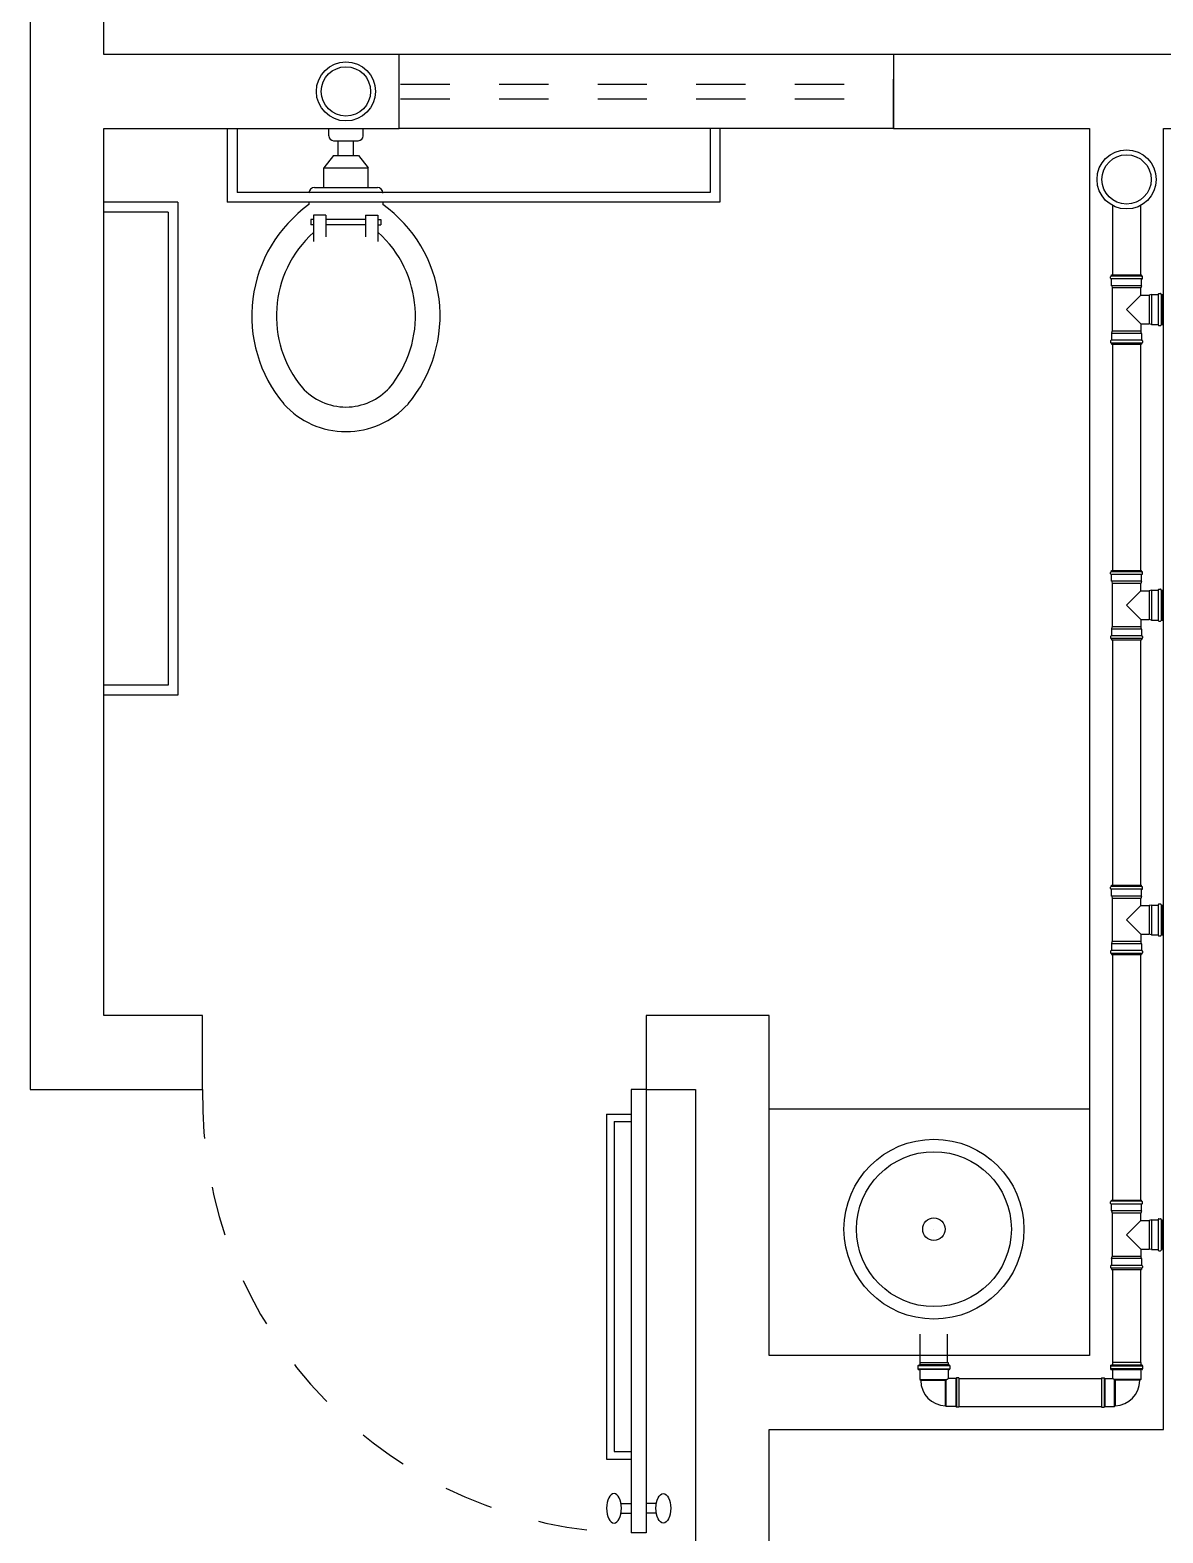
# Model space of a CAD drawing. Header units: millimetres. Extents: x 776 to 1595, y 411 to 1258.
# Drawn here: x 882.782 to 885.081, y 459.836 to 462.886 of the extents above; entities that cross this region are included whole.
import ezdxf

# ---------------------------------------------------------------- set-up
doc = ezdxf.new("R2010")
doc.units = ezdxf.units.MM
doc.linetypes.add('ACAD_ISO03W100', pattern=[30, 12, -18])
for name, color, linetype in [('can02', 2, 'Continuous'), ('Fios', 10, 'Continuous'), ('Janela', 2, 'Continuous'), ('pena 01', 1, 'Continuous'), ('pena02', 2, 'Continuous'), ('TIGRECAD', 1, 'Continuous')]:
    doc.layers.add(name, color=color, linetype=linetype)

msp = doc.modelspace()

# ---------------------------------------------------------------- linework, layer by layer
at = {"layer": 'can02', "color": 0}
msp.add_line((884.5336, 462.8364), (883.5208, 462.8364), dxfattribs=at)
for points in [[(883.1318, 460.7364), (883.1318, 460.8864), (882.9318, 460.8864), (882.9318, 462.6864), (883.5306, 462.6864), (883.5306, 462.8364), (882.9318, 462.8364), (882.9318, 464.7864), (882.7818, 464.7864), (882.7818, 460.7364)], [(885.0818, 460.0464), (885.0818, 462.6864), (885.4868, 462.6864), (885.4868, 462.8364), (884.5336, 462.8364), (884.5336, 462.6864), (884.9318, 462.6864), (884.9318, 460.1964), (884.2818, 460.1964), (884.2818, 460.2364), (884.2818, 460.8864), (884.0318, 460.8864), (884.0318, 460.7364), (884.1318, 460.7364), (884.1318, 459.7064), (884.2818, 459.7064), (884.2818, 460.0464)]]:
    msp.add_lwpolyline(points, close=True, dxfattribs=at)
at = {"layer": 'Fios', "color": 0}
for p, q in [((883.3878, 462.6864), (883.4578, 462.6864)), ((883.3878, 462.6714), (883.3878, 462.6864)), ((883.3878, 462.6864), (883.4578, 462.6864)), ((883.4578, 462.6714), (883.4578, 462.6864)), ((883.3978, 462.6614), (883.4478, 462.6614)), ((883.4073, 462.6314), (883.4073, 462.6614)), ((883.4383, 462.6314), (883.4383, 462.6614)), ((883.3973, 462.6314), (883.3778, 462.6064)), ((883.3973, 462.6314), (883.4483, 462.6314)), ((883.4483, 462.6314), (883.4678, 462.6064)), ((883.3778, 462.5664), (883.3778, 462.6064)), ((883.3778, 462.6064), (883.4678, 462.6064)), ((883.4678, 462.5664), (883.4678, 462.6064)), ((883.359, 462.5664), (883.4865, 462.5664)), ((883.3478, 462.5364), (883.3478, 462.5316)), ((883.4978, 462.5364), (883.4978, 462.5316)), ((883.3572, 462.5012), (883.3514, 462.5012)), ((883.3514, 462.5012), (883.3514, 462.4905)), ((883.3572, 462.4905), (883.3514, 462.4905)), ((883.3572, 462.5101), (883.3572, 462.457)), ((883.3823, 462.5101), (883.3572, 462.5101)), ((883.3823, 462.5101), (883.3823, 462.4661)), ((883.4626, 462.5012), (883.3823, 462.5012)), ((883.4626, 462.4905), (883.3823, 462.4905)), ((883.4626, 462.5101), (883.4626, 462.4661)), ((883.4626, 462.5101), (883.4876, 462.5101)), ((883.4876, 462.5101), (883.4876, 462.457)), ((883.4876, 462.5012), (883.4935, 462.5012)), ((883.4876, 462.4905), (883.4935, 462.4905)), ((883.4935, 462.5012), (883.4935, 462.4905)), ((884.9318, 460.6964), (884.2818, 460.6964)), ((884.6159, 460.4528), (884.6159, 460.4528))]:
    msp.add_line(p, q, dxfattribs=at)
for radius in [0.1825, 0.1571, 0.0228]:
    msp.add_circle((884.6159, 460.4528), radius, dxfattribs=at)
for centre, radius, start, end in [((883.3978, 462.6714), 0.01, 180, 270), ((883.4478, 462.6714), 0.01, 270, 0), ((883.359, 462.5551), 0.0113, 90, 180), ((883.4865, 462.5551), 0.0113, 0, 90), ((883.5095, 462.3058), 0.2778, 125.617, 220.0252), ((883.336, 462.3058), 0.2778, 319.9748, 54.383), ((883.5095, 462.3058), 0.2278, 131.96, 220.0252), ((883.336, 462.3058), 0.2278, 319.9748, 48.2569), ((883.4228, 462.2405), 0.1195, 221.9961, 318.0039), ((883.4228, 462.2405), 0.1695, 221.9961, 318.0039)]:
    msp.add_arc(centre, radius, start, end, dxfattribs=at)
at = {"layer": 'Janela', "color": 0}
for p, q in [((883.1818, 462.6864), (883.1818, 462.5364)), ((883.2018, 462.6864), (883.2018, 462.5564)), ((884.5336, 462.6864), (883.5306, 462.6864)), ((884.1618, 462.6864), (884.1618, 462.5564)), ((884.1818, 462.6864), (884.1818, 462.5364)), ((884.1618, 462.5564), (883.2018, 462.5564)), ((883.0818, 462.5364), (882.9318, 462.5364)), ((883.0818, 462.5364), (883.0818, 461.5364)), ((884.1818, 462.5364), (883.1818, 462.5364)), ((883.0618, 462.5164), (882.9318, 462.5164)), ((883.0618, 462.5164), (883.0618, 461.5564)), ((883.0618, 461.5564), (882.9318, 461.5564)), ((883.0818, 461.5364), (882.9318, 461.5364)), ((884.0018, 460.7364), (884.0018, 459.8364)), ((884.0318, 460.7364), (884.0018, 460.7364)), ((884.0318, 460.7364), (884.0318, 459.8364)), ((883.9518, 460.6864), (883.9518, 459.9864)), ((883.9518, 460.6864), (884.0018, 460.6864)), ((883.9668, 460.6714), (883.9668, 460.0014)), ((883.9668, 460.6714), (884.0018, 460.6714)), ((883.9668, 460.0014), (884.0018, 460.0014)), ((883.9518, 459.9864), (884.0018, 459.9864)), ((884.0318, 459.8364), (884.0018, 459.8364))]:
    msp.add_line(p, q, dxfattribs=at)
at = {"layer": 'pena 01', "color": 0, "linetype": 'ACAD_ISO03W100', "ltscale": 0.005}
for p, q in [((883.5306, 462.6864), (883.5306, 462.8364)), ((884.5336, 462.6864), (884.5336, 462.8364)), ((883.5336, 462.7764), (884.5336, 462.7764)), ((883.5336, 462.7464), (884.5336, 462.7464))]:
    msp.add_line(p, q, dxfattribs=at)
msp.add_arc((884.0168, 460.7214), 0.8851, 179.029, 269.029, dxfattribs=at)
at = {"layer": 'pena02', "color": 0}
for p, q in [((883.9809, 459.8964), (884.0018, 459.8964)), ((884.0527, 459.8964), (884.0318, 459.8964)), ((883.9809, 459.8764), (884.0018, 459.8764)), ((884.0527, 459.8764), (884.0318, 459.8764))]:
    msp.add_line(p, q, dxfattribs=at)
at = {"layer": 'pena02', "color": 0, "extrusion": (0, 0, -1)}
msp.add_ellipse((883.9668, 459.8864), major_axis=(0, -0.03), ratio=0.5, dxfattribs=at)
at = {"layer": 'pena02', "color": 0}
msp.add_ellipse((884.0668, 459.8864), major_axis=(0, -0.03), ratio=0.5, dxfattribs=at)
at = {"layer": 'TIGRECAD'}
for p, q in [((884.9785, 462.5299), (884.9785, 462.3892)), ((885.0351, 462.5299), (885.0351, 462.3892)), ((884.9744, 462.3823), (884.9744, 462.3852)), ((884.9761, 462.3867), (884.9758, 462.3867)), ((885.0378, 462.3867), (884.9758, 462.3867)), ((884.9761, 462.3809), (884.9758, 462.3809)), ((885.0378, 462.3809), (884.9758, 462.3809)), ((884.9765, 462.3892), (885.0371, 462.3892)), ((884.9765, 462.3871), (884.9765, 462.3892)), ((884.9765, 462.3672), (884.9765, 462.3805)), ((885.0371, 462.3672), (884.9765, 462.3672)), ((884.9766, 462.3671), (884.9778, 462.3626)), ((885.0371, 462.3671), (885.0358, 462.3626)), ((885.0371, 462.3871), (885.0371, 462.3892)), ((885.0371, 462.3672), (885.0371, 462.3805)), ((885.0392, 462.3823), (885.0392, 462.3852)), ((885.0358, 462.3626), (884.9778, 462.3626)), ((884.9778, 462.3626), (884.9778, 462.2749)), ((885.0358, 462.3478), (885.0068, 462.3187)), ((885.0358, 462.3478), (885.0358, 462.3626)), ((885.0358, 462.3478), (885.0528, 462.3478)), ((885.0573, 462.349), (885.0528, 462.3478)), ((885.0528, 462.3478), (885.0528, 462.2897)), ((885.0575, 462.349), (885.0707, 462.349)), ((885.0575, 462.349), (885.0575, 462.2885)), ((885.0712, 462.3495), (885.0712, 462.3498)), ((885.0712, 462.3498), (885.0712, 462.2877)), ((885.0726, 462.3512), (885.0755, 462.3512)), ((885.0769, 462.3495), (885.0769, 462.3498)), ((885.0769, 462.3498), (885.0769, 462.2877)), ((885.0773, 462.349), (885.0794, 462.349)), ((885.0794, 462.2885), (885.0794, 462.349)), ((885.0358, 462.2897), (885.0068, 462.3187)), ((884.9766, 462.2704), (884.9778, 462.2749)), ((885.0358, 462.2749), (884.9778, 462.2749)), ((885.0358, 462.2897), (885.0358, 462.2749)), ((885.0358, 462.2897), (885.0528, 462.2897)), ((885.0371, 462.2704), (885.0358, 462.2749)), ((885.0573, 462.2885), (885.0528, 462.2897)), ((885.0575, 462.2885), (885.0707, 462.2885)), ((885.0712, 462.288), (885.0712, 462.2877)), ((885.0726, 462.2863), (885.0755, 462.2863)), ((885.0769, 462.288), (885.0769, 462.2877)), ((885.0773, 462.2885), (885.0794, 462.2885)), ((884.9744, 462.2551), (884.9744, 462.2522)), ((884.9761, 462.2566), (884.9758, 462.2566)), ((885.0378, 462.2566), (884.9758, 462.2566)), ((884.9761, 462.2508), (884.9758, 462.2508)), ((885.0378, 462.2508), (884.9758, 462.2508)), ((884.9765, 462.2702), (884.9765, 462.257)), ((885.0371, 462.2702), (884.9765, 462.2702)), ((884.9765, 462.2504), (884.9765, 462.2483)), ((884.9765, 462.2483), (885.0371, 462.2483)), ((884.9785, 462.2483), (884.9785, 461.7893)), ((885.0351, 462.2483), (885.0351, 461.7893)), ((885.0371, 462.2702), (885.0371, 462.257)), ((885.0371, 462.2504), (885.0371, 462.2483)), ((885.0392, 462.2551), (885.0392, 462.2522)), ((885.0378, 461.7868), (884.9758, 461.7868)), ((884.9761, 461.7868), (884.9758, 461.7868)), ((884.9765, 461.7872), (884.9765, 461.7893)), ((884.9765, 461.7893), (885.0371, 461.7893)), ((885.0371, 461.7872), (885.0371, 461.7893)), ((884.9744, 461.7825), (884.9744, 461.7854)), ((885.0378, 461.7811), (884.9758, 461.7811)), ((884.9761, 461.7811), (884.9758, 461.7811)), ((884.9765, 461.7674), (884.9765, 461.7806)), ((885.0371, 461.7674), (884.9765, 461.7674)), ((884.9766, 461.7672), (884.9778, 461.7627)), ((884.9778, 461.7627), (884.9778, 461.6751)), ((885.0358, 461.7627), (884.9778, 461.7627)), ((885.0371, 461.7672), (885.0358, 461.7627)), ((885.0358, 461.7479), (885.0358, 461.7627)), ((885.0371, 461.7674), (885.0371, 461.7806)), ((885.0392, 461.7825), (885.0392, 461.7854)), ((885.0358, 461.7479), (885.0068, 461.7189)), ((885.0358, 461.7479), (885.0528, 461.7479)), ((885.0573, 461.7491), (885.0528, 461.7479)), ((885.0528, 461.7479), (885.0528, 461.6898)), ((885.0575, 461.7492), (885.0575, 461.6886)), ((885.0575, 461.7492), (885.0707, 461.7492)), ((885.0712, 461.7499), (885.0712, 461.6879)), ((885.0712, 461.7496), (885.0712, 461.7499)), ((885.0726, 461.7513), (885.0755, 461.7513)), ((885.0769, 461.7499), (885.0769, 461.6879)), ((885.0769, 461.7496), (885.0769, 461.7499)), ((885.0773, 461.7492), (885.0794, 461.7492)), ((885.0794, 461.6886), (885.0794, 461.7492)), ((885.0358, 461.6898), (885.0068, 461.7189)), ((885.0371, 461.6704), (884.9765, 461.6704)), ((884.9765, 461.6704), (884.9765, 461.6572)), ((884.9766, 461.6705), (884.9778, 461.6751)), ((885.0358, 461.6751), (884.9778, 461.6751)), ((885.0358, 461.6898), (885.0528, 461.6898)), ((885.0358, 461.6898), (885.0358, 461.6751)), ((885.0371, 461.6705), (885.0358, 461.6751)), ((885.0371, 461.6704), (885.0371, 461.6572)), ((885.0573, 461.6886), (885.0528, 461.6898)), ((885.0575, 461.6886), (885.0707, 461.6886)), ((885.0712, 461.6882), (885.0712, 461.6879)), ((885.0726, 461.6865), (885.0755, 461.6865)), ((885.0769, 461.6882), (885.0769, 461.6879)), ((885.0773, 461.6886), (885.0794, 461.6886)), ((884.9744, 461.6553), (884.9744, 461.6524)), ((885.0378, 461.6567), (884.9758, 461.6567)), ((884.9761, 461.6567), (884.9758, 461.6567)), ((885.0378, 461.651), (884.9758, 461.651)), ((884.9761, 461.651), (884.9758, 461.651)), ((884.9765, 461.6505), (884.9765, 461.6485)), ((884.9765, 461.6485), (885.0371, 461.6485)), ((884.9785, 461.6485), (884.9785, 461.1506)), ((885.0351, 461.6485), (885.0351, 461.1506)), ((885.0371, 461.6505), (885.0371, 461.6485)), ((885.0392, 461.6553), (885.0392, 461.6524)), ((884.9744, 461.1438), (884.9744, 461.1467)), ((885.0378, 461.1481), (884.9758, 461.1481)), ((884.9761, 461.1481), (884.9758, 461.1481)), ((884.9765, 461.1485), (884.9765, 461.1506)), ((884.9765, 461.1506), (885.0371, 461.1506)), ((885.0371, 461.1485), (885.0371, 461.1506)), ((885.0392, 461.1438), (885.0392, 461.1467)), ((885.0378, 461.1424), (884.9758, 461.1424)), ((884.9761, 461.1424), (884.9758, 461.1424)), ((884.9765, 461.1287), (884.9765, 461.1419)), ((885.0371, 461.1287), (884.9765, 461.1287)), ((884.9766, 461.1285), (884.9778, 461.124)), ((884.9778, 461.124), (884.9778, 461.0363)), ((885.0358, 461.124), (884.9778, 461.124)), ((885.0371, 461.1285), (885.0358, 461.124)), ((885.0358, 461.1092), (885.0358, 461.124)), ((885.0371, 461.1287), (885.0371, 461.1419)), ((885.0358, 461.1092), (885.0068, 461.0802)), ((885.0358, 461.1092), (885.0528, 461.1092)), ((885.0573, 461.1104), (885.0528, 461.1092)), ((885.0528, 461.1092), (885.0528, 461.0511)), ((885.0575, 461.1105), (885.0575, 461.0499)), ((885.0575, 461.1105), (885.0707, 461.1105)), ((885.0712, 461.1112), (885.0712, 461.0492)), ((885.0712, 461.1109), (885.0712, 461.1112)), ((885.0726, 461.1126), (885.0755, 461.1126)), ((885.0769, 461.1112), (885.0769, 461.0492)), ((885.0769, 461.1109), (885.0769, 461.1112)), ((885.0773, 461.1105), (885.0794, 461.1105)), ((885.0794, 461.0499), (885.0794, 461.1105)), ((885.0358, 461.0511), (885.0068, 461.0802)), ((885.0371, 461.0317), (884.9765, 461.0317)), ((884.9765, 461.0317), (884.9765, 461.0184)), ((884.9766, 461.0318), (884.9778, 461.0363)), ((885.0358, 461.0363), (884.9778, 461.0363)), ((885.0358, 461.0511), (885.0528, 461.0511)), ((885.0358, 461.0511), (885.0358, 461.0363)), ((885.0371, 461.0318), (885.0358, 461.0363)), ((885.0371, 461.0317), (885.0371, 461.0184)), ((885.0573, 461.0499), (885.0528, 461.0511)), ((885.0575, 461.0499), (885.0707, 461.0499)), ((885.0712, 461.0495), (885.0712, 461.0492)), ((885.0726, 461.0477), (885.0755, 461.0477)), ((885.0769, 461.0495), (885.0769, 461.0492)), ((885.0773, 461.0499), (885.0794, 461.0499)), ((884.9744, 461.0166), (884.9744, 461.0137)), ((885.0378, 461.018), (884.9758, 461.018)), ((884.9761, 461.018), (884.9758, 461.018)), ((885.0378, 461.0123), (884.9758, 461.0123)), ((884.9761, 461.0123), (884.9758, 461.0123)), ((884.9765, 461.0118), (884.9765, 461.0098)), ((884.9765, 461.0098), (885.0371, 461.0098)), ((884.9785, 461.0098), (884.9785, 460.5119)), ((885.0351, 461.0098), (885.0351, 460.5119)), ((885.0371, 461.0118), (885.0371, 461.0098)), ((885.0392, 461.0166), (885.0392, 461.0137)), ((884.9743, 460.5051), (884.9743, 460.508)), ((885.0377, 460.5094), (884.9757, 460.5094)), ((884.976, 460.5094), (884.9757, 460.5094)), ((884.9764, 460.5098), (884.9764, 460.5119)), ((884.9764, 460.5119), (885.037, 460.5119)), ((885.037, 460.5098), (885.037, 460.5119)), ((885.0392, 460.5051), (885.0392, 460.508)), ((885.0377, 460.5036), (884.9757, 460.5036)), ((884.976, 460.5036), (884.9757, 460.5036)), ((884.9764, 460.4899), (884.9764, 460.5032)), ((885.037, 460.4899), (884.9764, 460.4899)), ((884.9765, 460.4898), (884.9777, 460.4853)), ((884.9777, 460.4853), (884.9777, 460.3976)), ((885.0358, 460.4853), (884.9777, 460.4853)), ((885.037, 460.4898), (885.0358, 460.4853)), ((885.0358, 460.4705), (885.0358, 460.4853)), ((885.037, 460.4899), (885.037, 460.5032)), ((885.0358, 460.4705), (885.0067, 460.4415)), ((885.0358, 460.4705), (885.0527, 460.4705)), ((885.0572, 460.4717), (885.0527, 460.4705)), ((885.0527, 460.4705), (885.0527, 460.4124)), ((885.0574, 460.4717), (885.0574, 460.4112)), ((885.0574, 460.4717), (885.0706, 460.4717)), ((885.0711, 460.4725), (885.0711, 460.4104)), ((885.0711, 460.4722), (885.0711, 460.4725)), ((885.0725, 460.4739), (885.0754, 460.4739)), ((885.0768, 460.4725), (885.0768, 460.4104)), ((885.0768, 460.4722), (885.0768, 460.4725)), ((885.0773, 460.4717), (885.0793, 460.4717)), ((885.0793, 460.4112), (885.0793, 460.4717)), ((885.0358, 460.4124), (885.0067, 460.4415)), ((885.037, 460.393), (884.9764, 460.393)), ((884.9764, 460.393), (884.9764, 460.3797)), ((884.9765, 460.3931), (884.9777, 460.3976)), ((885.0358, 460.3976), (884.9777, 460.3976)), ((885.0358, 460.4124), (885.0527, 460.4124)), ((885.0358, 460.4124), (885.0358, 460.3976)), ((885.037, 460.3931), (885.0358, 460.3976)), ((885.037, 460.393), (885.037, 460.3797)), ((885.0572, 460.4112), (885.0527, 460.4124)), ((885.0574, 460.4112), (885.0706, 460.4112)), ((885.0711, 460.4107), (885.0711, 460.4104)), ((885.0725, 460.409), (885.0754, 460.409)), ((885.0768, 460.4107), (885.0768, 460.4104)), ((885.0773, 460.4112), (885.0793, 460.4112)), ((884.9743, 460.3779), (884.9743, 460.375)), ((885.0377, 460.3793), (884.9757, 460.3793)), ((884.976, 460.3793), (884.9757, 460.3793)), ((885.0377, 460.3735), (884.9757, 460.3735)), ((884.976, 460.3735), (884.9757, 460.3735)), ((884.9764, 460.3731), (884.9764, 460.371)), ((884.9764, 460.371), (885.037, 460.371)), ((884.9785, 460.371), (884.9785, 460.1825)), ((885.0351, 460.371), (885.0351, 460.1825)), ((885.037, 460.3731), (885.037, 460.371)), ((885.0392, 460.3779), (885.0392, 460.375)), ((884.5883, 460.1825), (884.5883, 460.2394)), ((884.6436, 460.1825), (884.6436, 460.2394)), ((884.5834, 460.1754), (884.5834, 460.1692)), ((884.5843, 460.1767), (884.5863, 460.1772)), ((884.6472, 460.1754), (884.5847, 460.1754)), ((884.5873, 460.1825), (884.6446, 460.1825)), ((884.5873, 460.1825), (884.5873, 460.1785)), ((884.6446, 460.1775), (884.5873, 460.1775)), ((884.6446, 460.1825), (884.6446, 460.1785)), ((884.6475, 460.1767), (884.6455, 460.1772)), ((884.6485, 460.1754), (884.6485, 460.1692)), ((884.9742, 460.1754), (884.9742, 460.1692)), ((884.9752, 460.1767), (884.9772, 460.1772)), ((884.9755, 460.1754), (885.0381, 460.1754)), ((885.0355, 460.1825), (884.9781, 460.1825)), ((884.9781, 460.1825), (884.9781, 460.1785)), ((884.9781, 460.1775), (885.0355, 460.1775)), ((885.0355, 460.1825), (885.0355, 460.1785)), ((885.0384, 460.1767), (885.0364, 460.1772)), ((885.0394, 460.1754), (885.0394, 460.1692)), ((884.5845, 460.1679), (884.5861, 460.1678)), ((884.5847, 460.1692), (884.6472, 460.1692)), ((884.6446, 460.1677), (884.5873, 460.1677)), ((884.5873, 460.1665), (884.5873, 460.148)), ((884.5873, 460.148), (884.5891, 460.1462)), ((884.5873, 460.148), (884.642, 460.148)), ((884.5891, 460.1462), (884.5891, 460.1458)), ((884.5891, 460.1462), (884.639, 460.1462)), ((884.6406, 460.1472), (884.639, 460.1462)), ((884.639, 460.1462), (884.639, 460.0946)), ((884.6406, 460.1472), (884.6446, 460.1497)), ((884.6406, 460.093), (884.6406, 460.1472)), ((884.6446, 460.1665), (884.6446, 460.1497)), ((884.6601, 460.1497), (884.6446, 460.1497)), ((884.6473, 460.1679), (884.6458, 460.1678)), ((884.6614, 460.151), (884.6601, 460.1497)), ((884.6601, 460.1497), (884.6601, 460.093)), ((884.6614, 460.151), (884.6614, 460.0917)), ((884.6666, 460.151), (884.6614, 460.151)), ((884.6666, 460.151), (884.6666, 460.0917)), ((884.6666, 460.15), (884.9561, 460.15)), ((884.9561, 460.151), (884.9561, 460.0917)), ((884.9561, 460.151), (884.9613, 460.151)), ((884.9613, 460.151), (884.9613, 460.0917)), ((884.9613, 460.151), (884.9626, 460.1497)), ((884.9626, 460.1497), (884.9626, 460.093)), ((884.9626, 460.1497), (884.9781, 460.1497)), ((884.9754, 460.1679), (884.977, 460.1678)), ((885.0381, 460.1692), (884.9755, 460.1692)), ((884.9781, 460.1677), (885.0355, 460.1677)), ((884.9781, 460.1665), (884.9781, 460.1497)), ((884.9821, 460.1472), (884.9781, 460.1497)), ((885.0355, 460.148), (884.9808, 460.148)), ((884.9821, 460.093), (884.9821, 460.1472)), ((884.9821, 460.1472), (884.9837, 460.1462)), ((885.0336, 460.1462), (884.9837, 460.1462)), ((884.9837, 460.1462), (884.9837, 460.0946)), ((885.0355, 460.148), (885.0336, 460.1462)), ((885.0336, 460.1462), (885.0336, 460.1458)), ((885.0355, 460.1665), (885.0355, 460.148)), ((885.0382, 460.1679), (885.0367, 460.1678)), ((884.6406, 460.093), (884.639, 460.0946)), ((884.6601, 460.093), (884.6406, 460.093)), ((884.6614, 460.0917), (884.6601, 460.093)), ((884.6666, 460.0917), (884.6614, 460.0917)), ((884.6666, 460.0927), (884.9561, 460.0927)), ((884.9561, 460.0917), (884.9613, 460.0917)), ((884.9613, 460.0917), (884.9626, 460.093)), ((884.9626, 460.093), (884.9821, 460.093)), ((884.9821, 460.093), (884.9837, 460.0946))]:
    msp.add_line(p, q, dxfattribs=at)
for centre, radius in [((883.4228, 462.7614), 0.06), ((883.4228, 462.7614), 0.05), ((885.0068, 462.5828), 0.06), ((885.0068, 462.5828), 0.05)]:
    msp.add_circle(centre, radius, dxfattribs=at)
for centre, radius, start, end in [((884.9758, 462.3852), 0.00142, 90, 180), ((884.9758, 462.3823), 0.00142, 180, 270), ((884.9761, 462.3871), 0.000436, 270, 360), ((884.9761, 462.3805), 0.000436, 0, 90), ((885.0375, 462.3871), 0.000436, 180, 270), ((885.0375, 462.3805), 0.000436, 90, 180), ((885.0378, 462.3852), 0.00142, 0, 90), ((885.0378, 462.3823), 0.00142, 270, 360), ((885.0707, 462.3495), 0.000436, 270, 360), ((885.0726, 462.3498), 0.00142, 90, 180), ((885.0755, 462.3498), 0.00142, 0.0002, 90.0002), ((885.0773, 462.3495), 0.000436, 180, 270), ((885.0707, 462.288), 0.000436, 0, 90), ((885.0726, 462.2877), 0.00142, 180, 270), ((885.0755, 462.2877), 0.00142, 269.9998, 359.9998), ((885.0773, 462.288), 0.000436, 90, 180), ((884.9758, 462.2551), 0.00142, 90, 180), ((884.9758, 462.2522), 0.00142, 180, 270), ((884.9761, 462.257), 0.000436, 270, 360), ((884.9761, 462.2504), 0.000436, 0, 90), ((885.0375, 462.257), 0.000436, 180, 270), ((885.0375, 462.2504), 0.000436, 90, 180), ((885.0378, 462.2551), 0.00142, 0, 90), ((885.0378, 462.2522), 0.00142, 270, 360), ((884.9758, 461.7854), 0.00142, 90, 180), ((884.9761, 461.7872), 0.000436, 270, 360), ((885.0375, 461.7872), 0.000436, 180, 270), ((885.0378, 461.7854), 0.00142, 0, 90), ((884.9758, 461.7825), 0.00142, 180, 270), ((884.9761, 461.7806), 0.000436, 0, 90), ((885.0375, 461.7806), 0.000436, 90, 180), ((885.0378, 461.7825), 0.00142, 270, 360), ((885.0707, 461.7496), 0.000436, 270, 360), ((885.0726, 461.7499), 0.00142, 90, 180), ((885.0755, 461.7499), 0.00142, 0.0002, 90.0002), ((885.0773, 461.7496), 0.000436, 180, 270), ((885.0707, 461.6882), 0.000436, 0, 90), ((885.0726, 461.6879), 0.00142, 180, 270), ((885.0755, 461.6879), 0.00142, 269.9998, 359.9998), ((885.0773, 461.6882), 0.000436, 90, 180), ((884.9758, 461.6553), 0.00142, 90, 180), ((884.9758, 461.6524), 0.00142, 180, 270), ((884.9761, 461.6572), 0.000436, 270, 360), ((884.9761, 461.6505), 0.000436, 0, 90), ((885.0375, 461.6572), 0.000436, 180, 270), ((885.0375, 461.6505), 0.000436, 90, 180), ((885.0378, 461.6553), 0.00142, 0, 90), ((885.0378, 461.6524), 0.00142, 270, 360), ((884.9758, 461.1467), 0.00142, 90, 180), ((884.9761, 461.1485), 0.000436, 270, 360), ((885.0375, 461.1485), 0.000436, 180, 270), ((885.0378, 461.1467), 0.00142, 0, 90), ((884.9758, 461.1438), 0.00142, 180, 270), ((884.9761, 461.1419), 0.000436, 0, 90), ((885.0375, 461.1419), 0.000436, 90, 180), ((885.0378, 461.1438), 0.00142, 270, 360), ((885.0707, 461.1109), 0.000436, 270, 360), ((885.0726, 461.1112), 0.00142, 90, 180), ((885.0755, 461.1112), 0.00142, 0.0002, 90.0002), ((885.0773, 461.1109), 0.000436, 180, 270), ((885.0707, 461.0495), 0.000436, 0, 90), ((885.0726, 461.0492), 0.00142, 180, 270), ((885.0755, 461.0492), 0.00142, 269.9998, 359.9998), ((885.0773, 461.0495), 0.000436, 90, 180), ((884.9758, 461.0166), 0.00142, 90, 180), ((884.9758, 461.0137), 0.00142, 180, 270), ((884.9761, 461.0184), 0.000436, 270, 360), ((884.9761, 461.0118), 0.000436, 0, 90), ((885.0375, 461.0184), 0.000436, 180, 270), ((885.0375, 461.0118), 0.000436, 90, 180), ((885.0378, 461.0166), 0.00142, 0, 90), ((885.0378, 461.0137), 0.00142, 270, 360), ((884.9757, 460.508), 0.00142, 90, 180), ((884.9757, 460.5051), 0.00142, 180, 270), ((884.976, 460.5098), 0.000436, 270, 360), ((885.0375, 460.5098), 0.000436, 180, 270), ((885.0377, 460.508), 0.00142, 0, 90), ((885.0377, 460.5051), 0.00142, 270, 360), ((884.976, 460.5032), 0.000436, 0, 90), ((885.0375, 460.5032), 0.000436, 90, 180), ((885.0706, 460.4722), 0.000436, 270, 360), ((885.0725, 460.4725), 0.00142, 90, 180), ((885.0754, 460.4725), 0.00142, 0.0002, 90.0002), ((885.0773, 460.4722), 0.000436, 180, 270), ((885.0706, 460.4107), 0.000436, 0, 90), ((885.0725, 460.4104), 0.00142, 180, 270), ((885.0754, 460.4104), 0.00142, 269.9998, 359.9998), ((885.0773, 460.4107), 0.000436, 90, 180), ((884.9757, 460.3779), 0.00142, 90, 180), ((884.9757, 460.375), 0.00142, 180, 270), ((884.976, 460.3797), 0.000436, 270, 360), ((884.976, 460.3731), 0.000436, 0, 90), ((885.0375, 460.3797), 0.000436, 180, 270), ((885.0375, 460.3731), 0.000436, 90, 180), ((885.0377, 460.3779), 0.00142, 0, 90), ((885.0377, 460.375), 0.00142, 270, 360), ((884.5847, 460.1754), 0.0013, 105, 180), ((884.586, 460.1785), 0.0013, 285, 0), ((884.6459, 460.1785), 0.0013, 180, 255), ((884.6472, 460.1754), 0.0013, 0, 75), ((884.9755, 460.1754), 0.0013, 105, 180), ((884.9768, 460.1785), 0.0013, 285, 0), ((885.0368, 460.1785), 0.0013, 180, 255), ((885.0381, 460.1754), 0.0013, 0, 75), ((884.5847, 460.1692), 0.0013, 180, 265), ((884.586, 460.1665), 0.0013, 0, 85), ((884.6404, 460.1458), 0.0512, 180, 268.5267), ((884.6459, 460.1665), 0.0013, 95, 180), ((884.6472, 460.1692), 0.0013, 275, 0), ((884.9755, 460.1692), 0.0013, 180, 265), ((884.9768, 460.1665), 0.0013, 0, 85), ((884.9824, 460.1458), 0.0512, 271.4733, 0), ((885.0368, 460.1665), 0.0013, 95, 180), ((885.0381, 460.1692), 0.0013, 275, 0)]:
    msp.add_arc(centre, radius, start, end, dxfattribs=at)

doc.saveas('drawing.dxf')
